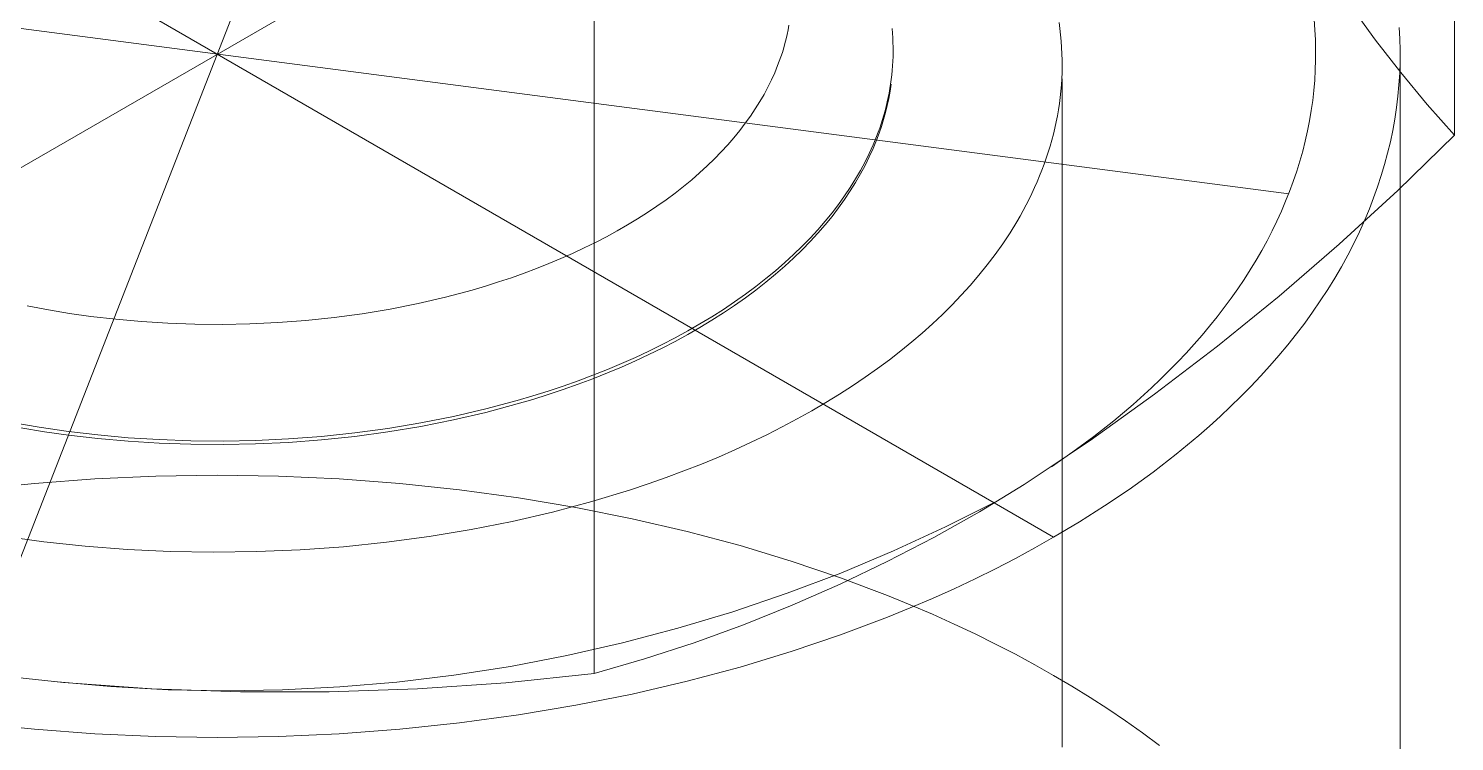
# Model space of a CAD drawing. Header units: millimetres. Extents: x -111 to 4919, y -143 to 3304.
# Drawn here: x 4696.17 to 4704.61, y 1535.15 to 1539.37 of the extents above; entities that cross this region are included whole.
import ezdxf

# ---------------------------------------------------------------- set-up
doc = ezdxf.new("R2010")
doc.units = ezdxf.units.MM
doc.linetypes.add('HIDDEN', pattern=[1.905, 1.27, -0.635])
doc.layers.add('ZANO_R', color=7, linetype='Continuous', lineweight=0)
doc.layers.add('ZANO_R_przerywana', color=7, linetype='HIDDEN', lineweight=0)

msp = doc.modelspace()

# ---------------------------------------------------------------- linework, layer by layer
at = {"layer": 'ZANO_R'}
for p, q in [((4704.6081, 1538.7375), (4704.6081, 1543.0967)), ((4695.8562, 1535.5563), (4698.7169, 1542.8778)), ((4692.72, 1541.8535), (4701.8843, 1536.5625)), ((4692.4386, 1536.4181), (4701.7761, 1541.8091)), ((4690.9459, 1540.0428), (4703.6272, 1538.3913)), ((4699.517, 1535.5535), (4699.517, 1539.9127)), ((4703.9974, 1539.4978), (4704.1405, 1539.3002)), ((4700.6652, 1539.3609), (4700.6701, 1539.3882)), ((4702.2683, 1539.4046), (4702.2734, 1539.3675)), ((4703.777, 1539.4207), (4703.7817, 1539.3613)), ((4700.6465, 1539.2799), (4700.6534, 1539.3067)), ((4700.6534, 1539.3067), (4700.6596, 1539.3338)), ((4700.6596, 1539.3338), (4700.6652, 1539.3609)), ((4701.2825, 1539.3412), (4701.2801, 1539.3691)), ((4701.2844, 1539.3133), (4701.2825, 1539.3412)), ((4701.2857, 1539.2855), (4701.2844, 1539.3133)), ((4702.2734, 1539.3675), (4702.2777, 1539.3304)), ((4702.2777, 1539.3304), (4702.2811, 1539.2933)), ((4703.7817, 1539.3613), (4703.7849, 1539.3018)), ((4703.7849, 1539.3018), (4703.7864, 1539.2422)), ((4704.2812, 1539.3751), (4704.2848, 1539.3073)), ((4704.2848, 1539.3073), (4704.2864, 1539.2394)), ((4700.6223, 1539.2005), (4700.631, 1539.2268)), ((4700.631, 1539.2268), (4700.6391, 1539.2532)), ((4700.6391, 1539.2532), (4700.6465, 1539.2799)), ((4701.2864, 1539.2578), (4701.2857, 1539.2855)), ((4701.2861, 1539.2027), (4701.2865, 1539.2302)), ((4701.2865, 1539.2302), (4701.2864, 1539.2578)), ((4702.2811, 1539.2933), (4702.2837, 1539.2562)), ((4702.2837, 1539.2562), (4702.2854, 1539.2191)), ((4702.2854, 1539.2191), (4702.2864, 1539.1821)), ((4703.7864, 1539.2422), (4703.7863, 1539.1824)), ((4704.1405, 1539.3002), (4704.2901, 1539.1075)), ((4704.2864, 1539.2394), (4704.2861, 1539.1716)), ((4704.2866, 1532.6851), (4704.2866, 1539.2171)), ((4700.5858, 1539.1065), (4700.6032, 1539.1489)), ((4700.6032, 1539.1489), (4700.6131, 1539.1746)), ((4700.6131, 1539.1746), (4700.6223, 1539.2005)), ((4701.2814, 1539.1208), (4701.2835, 1539.148)), ((4701.2835, 1539.148), (4701.2851, 1539.1753)), ((4701.2851, 1539.1753), (4701.2861, 1539.2027)), ((4702.2865, 1539.1451), (4702.2858, 1539.1081)), ((4702.2864, 1539.1821), (4702.2865, 1539.1451)), ((4703.7863, 1539.1824), (4703.7845, 1539.1225)), ((4704.2861, 1539.1716), (4704.2838, 1539.1037)), ((4700.5455, 1539.0213), (4700.5666, 1539.0639)), ((4700.5666, 1539.0639), (4700.5858, 1539.1065)), ((4701.2719, 1539.04), (4701.2756, 1539.0668)), ((4701.2756, 1539.0668), (4701.2788, 1539.0938)), ((4701.2788, 1539.0938), (4701.2814, 1539.1208)), ((4702.2843, 1539.0713), (4702.2819, 1539.0344)), ((4702.2858, 1539.1081), (4702.2843, 1539.0713)), ((4702.2866, 1539.0713), (4702.2866, 1536.8156)), ((4703.781, 1539.0626), (4703.7759, 1539.0026)), ((4703.7845, 1539.1225), (4703.781, 1539.0626)), ((4704.2838, 1539.1037), (4704.2795, 1539.0359)), ((4704.2901, 1539.1075), (4704.4461, 1538.9199)), ((4700.4978, 1538.9358), (4700.5226, 1538.9786)), ((4700.5226, 1538.9786), (4700.5455, 1539.0213)), ((4701.2576, 1538.9604), (4701.2629, 1538.9868)), ((4701.2607, 1538.9552), (4701.2683, 1538.9974)), ((4701.2629, 1538.9868), (4701.2676, 1539.0133)), ((4701.2676, 1539.0133), (4701.2719, 1539.04)), ((4701.2683, 1538.9974), (4701.2747, 1539.0396)), ((4702.2788, 1538.9977), (4702.2749, 1538.9611)), ((4702.2819, 1539.0344), (4702.2788, 1538.9977)), ((4703.7759, 1539.0026), (4703.7691, 1538.9426)), ((4704.2733, 1538.9682), (4704.2651, 1538.9006)), ((4704.2795, 1539.0359), (4704.2733, 1538.9682)), ((4700.4423, 1538.8503), (4700.471, 1538.893)), ((4700.471, 1538.893), (4700.4978, 1538.9358)), ((4701.2316, 1538.8562), (4701.2388, 1538.882)), ((4701.2388, 1538.882), (4701.2455, 1538.908)), ((4701.2416, 1538.8717), (4701.2518, 1538.9133)), ((4701.2455, 1538.908), (4701.2518, 1538.9341)), ((4701.2518, 1538.9341), (4701.2576, 1538.9604)), ((4701.2518, 1538.9133), (4701.2607, 1538.9552)), ((4702.2646, 1538.8881), (4702.2583, 1538.8517)), ((4702.2701, 1538.9245), (4702.2646, 1538.8881)), ((4702.2749, 1538.9611), (4702.2701, 1538.9245)), ((4703.7607, 1538.8826), (4703.7505, 1538.8226)), ((4703.7691, 1538.9426), (4703.7607, 1538.8826)), ((4704.2651, 1538.9006), (4704.2549, 1538.8331)), ((4704.4461, 1538.9199), (4704.6081, 1538.7375)), ((4700.3791, 1538.7651), (4700.4117, 1538.8076)), ((4700.4117, 1538.8076), (4700.4423, 1538.8503)), ((4701.2071, 1538.7797), (4701.2157, 1538.8051)), ((4701.2157, 1538.8051), (4701.2239, 1538.8305)), ((4701.2175, 1538.7894), (4701.2301, 1538.8303)), ((4701.2239, 1538.8305), (4701.2316, 1538.8562)), ((4701.2301, 1538.8303), (4701.2416, 1538.8717)), ((4702.2512, 1538.8155), (4702.2433, 1538.7794)), ((4702.2583, 1538.8517), (4702.2512, 1538.8155)), ((4703.7505, 1538.8226), (4703.7387, 1538.7626)), ((4704.2549, 1538.8331), (4704.2428, 1538.7657)), ((4700.3079, 1538.6806), (4700.3445, 1538.7227)), ((4700.3445, 1538.7227), (4700.3791, 1538.7651)), ((4701.168, 1538.6797), (4701.1885, 1538.7296)), ((4701.1885, 1538.7296), (4701.198, 1538.7546)), ((4701.1885, 1538.7089), (4701.2036, 1538.7489)), ((4701.198, 1538.7546), (4701.2071, 1538.7797)), ((4701.2036, 1538.7489), (4701.2175, 1538.7894)), ((4702.2347, 1538.7435), (4702.2253, 1538.7076)), ((4702.2433, 1538.7794), (4702.2347, 1538.7435)), ((4703.7387, 1538.7626), (4703.7252, 1538.7028)), ((4704.2428, 1538.7657), (4704.2287, 1538.6986)), ((4704.6081, 1538.7375), (4704.2721, 1538.41)), ((4700.2287, 1538.597), (4700.2693, 1538.6386)), ((4700.2693, 1538.6386), (4700.3079, 1538.6806)), ((4701.1206, 1538.5795), (4701.1454, 1538.6297)), ((4701.1454, 1538.6297), (4701.168, 1538.6797)), ((4701.1454, 1538.6089), (4701.168, 1538.659)), ((4701.168, 1538.659), (4701.1885, 1538.7089)), ((4702.2042, 1538.6365), (4702.1926, 1538.6012)), ((4702.2151, 1538.672), (4702.2042, 1538.6365)), ((4702.2253, 1538.7076), (4702.2151, 1538.672)), ((4703.7101, 1538.643), (4703.6932, 1538.5833)), ((4703.7252, 1538.7028), (4703.7101, 1538.643)), ((4704.2127, 1538.6317), (4704.1948, 1538.565)), ((4704.2287, 1538.6986), (4704.2127, 1538.6317)), ((4700.1415, 1538.5148), (4700.1861, 1538.5557)), ((4700.1861, 1538.5557), (4700.2287, 1538.597)), ((4701.0936, 1538.5292), (4701.1206, 1538.5795)), ((4701.0936, 1538.5085), (4701.1206, 1538.5588)), ((4701.1206, 1538.5588), (4701.1454, 1538.6089)), ((4702.1802, 1538.566), (4702.1671, 1538.531)), ((4702.1926, 1538.6012), (4702.1802, 1538.566)), ((4703.6932, 1538.5833), (4703.6747, 1538.5238)), ((4704.1948, 1538.565), (4704.1751, 1538.4986)), ((4700.0464, 1538.4343), (4700.095, 1538.4743)), ((4700.095, 1538.4743), (4700.1415, 1538.5148)), ((4701.033, 1538.4286), (4701.0644, 1538.4789)), ((4701.033, 1538.4079), (4701.0644, 1538.4582)), ((4701.0644, 1538.4789), (4701.0936, 1538.5292)), ((4701.0644, 1538.4582), (4701.0936, 1538.5085)), ((4702.1388, 1538.4616), (4702.1236, 1538.4273)), ((4702.1533, 1538.4962), (4702.1388, 1538.4616)), ((4702.1671, 1538.531), (4702.1533, 1538.4962)), ((4703.6545, 1538.4644), (4703.6327, 1538.4053)), ((4703.6747, 1538.5238), (4703.6545, 1538.4644)), ((4704.1751, 1538.4986), (4704.1534, 1538.4325)), ((4699.9434, 1538.3559), (4699.9959, 1538.3949)), ((4699.9959, 1538.3949), (4700.0464, 1538.4343)), ((4700.9632, 1538.3282), (4700.9992, 1538.3783)), ((4700.9992, 1538.3783), (4701.033, 1538.4286)), ((4700.9992, 1538.3576), (4701.033, 1538.4079)), ((4702.1077, 1538.3931), (4702.0911, 1538.3591)), ((4702.1236, 1538.4273), (4702.1077, 1538.3931)), ((4703.6327, 1538.4053), (4703.6092, 1538.3463)), ((4704.2721, 1538.41), (4703.9264, 1538.0928)), ((4704.1534, 1538.4325), (4704.1299, 1538.3667)), ((4699.8328, 1538.28), (4699.8891, 1538.3176)), ((4699.8891, 1538.3176), (4699.9434, 1538.3559)), ((4700.9248, 1538.2781), (4700.9632, 1538.3282)), ((4700.9248, 1538.2574), (4700.9632, 1538.3074)), ((4700.9632, 1538.3074), (4700.9992, 1538.3576)), ((4702.056, 1538.2918), (4702.0375, 1538.2586)), ((4702.0739, 1538.3254), (4702.056, 1538.2918)), ((4702.0911, 1538.3591), (4702.0739, 1538.3254)), ((4703.6092, 1538.3463), (4703.584, 1538.2876)), ((4704.1045, 1538.3013), (4704.0773, 1538.2362)), ((4704.1299, 1538.3667), (4704.1045, 1538.3013)), ((4699.6532, 1538.1714), (4699.7148, 1538.2068)), ((4699.7148, 1538.2068), (4699.7747, 1538.243)), ((4699.7747, 1538.243), (4699.8328, 1538.28)), ((4700.8411, 1538.1787), (4700.8841, 1538.2283)), ((4700.8411, 1538.1579), (4700.8841, 1538.2075)), ((4700.8841, 1538.2283), (4700.9248, 1538.2781)), ((4700.8841, 1538.2075), (4700.9248, 1538.2574)), ((4702.0183, 1538.2255), (4701.9782, 1538.1601)), ((4702.0375, 1538.2586), (4702.0183, 1538.2255)), ((4703.5573, 1538.2291), (4703.5289, 1538.1709)), ((4703.584, 1538.2876), (4703.5573, 1538.2291)), ((4704.0773, 1538.2362), (4704.0458, 1538.1662)), ((4699.5248, 1538.1032), (4699.5898, 1538.1369)), ((4699.5898, 1538.1369), (4699.6532, 1538.1714)), ((4700.7479, 1538.0804), (4700.7957, 1538.1294)), ((4700.7957, 1538.1294), (4700.8411, 1538.1787)), ((4700.7957, 1538.1086), (4700.8411, 1538.1579)), ((4701.9782, 1538.1601), (4701.9356, 1538.0958)), ((4703.5289, 1538.1709), (4703.4989, 1538.113)), ((4704.0458, 1538.1662), (4704.0122, 1538.0967)), ((4699.3202, 1538.0077), (4699.3899, 1538.0385)), ((4699.3899, 1538.0385), (4699.4581, 1538.0704)), ((4699.4581, 1538.0704), (4699.5248, 1538.1032)), ((4700.6978, 1538.0318), (4700.7479, 1538.0804)), ((4700.6978, 1538.0111), (4700.7479, 1538.0596)), ((4700.7479, 1538.0596), (4700.7957, 1538.1086)), ((4701.9356, 1538.0958), (4701.8907, 1538.0325)), ((4703.4673, 1538.0554), (4703.4341, 1537.9982)), ((4703.4989, 1538.113), (4703.4673, 1538.0554)), ((4703.9264, 1538.0928), (4703.5712, 1537.7863)), ((4704.0122, 1538.0967), (4703.9766, 1538.0278)), ((4699.1765, 1537.9491), (4699.249, 1537.9778)), ((4699.249, 1537.9778), (4699.3202, 1538.0077)), ((4700.5906, 1537.9361), (4700.6454, 1537.9837)), ((4700.5906, 1537.9153), (4700.6454, 1537.9629)), ((4700.6454, 1537.9837), (4700.6978, 1538.0318)), ((4700.6454, 1537.9629), (4700.6978, 1538.0111)), ((4701.8435, 1537.9703), (4701.7942, 1537.9092)), ((4701.8907, 1538.0325), (4701.8435, 1537.9703)), ((4703.4341, 1537.9982), (4703.3994, 1537.9413)), ((4703.939, 1537.9593), (4703.8993, 1537.8915)), ((4703.9766, 1538.0278), (4703.939, 1537.9593)), ((4698.8744, 1537.845), (4698.9516, 1537.8693)), ((4698.9516, 1537.8693), (4699.0277, 1537.8948)), ((4699.0277, 1537.8948), (4699.1028, 1537.9214)), ((4699.1028, 1537.9214), (4699.1765, 1537.9491)), ((4700.474, 1537.8425), (4700.5334, 1537.889)), ((4700.474, 1537.8218), (4700.5334, 1537.8682)), ((4700.5334, 1537.889), (4700.5906, 1537.9361)), ((4700.5334, 1537.8682), (4700.5906, 1537.9153)), ((4701.7942, 1537.9092), (4701.7429, 1537.8493)), ((4703.3632, 1537.8848), (4703.3254, 1537.8287)), ((4703.3994, 1537.9413), (4703.3632, 1537.8848)), ((4703.8993, 1537.8915), (4703.8578, 1537.8243)), ((4698.6372, 1537.7794), (4698.7962, 1537.8219)), ((4698.7962, 1537.8219), (4698.8744, 1537.845)), ((4700.3483, 1537.7517), (4700.4123, 1537.7968)), ((4700.4123, 1537.7968), (4700.474, 1537.8425)), ((4700.4123, 1537.776), (4700.474, 1537.8218)), ((4701.6897, 1537.7905), (4701.6345, 1537.7329)), ((4701.7429, 1537.8493), (4701.6897, 1537.7905)), ((4703.5712, 1537.7863), (4703.2068, 1537.4906)), ((4703.3254, 1537.8287), (4703.2861, 1537.7731)), ((4703.8578, 1537.8243), (4703.8143, 1537.7577)), ((4696.1622, 1537.7283), (4696.288, 1537.7044)), ((4696.288, 1537.7044), (4696.4135, 1537.6837)), ((4698.1453, 1537.6815), (4698.3111, 1537.7091)), ((4698.3111, 1537.7091), (4698.4753, 1537.7417)), ((4698.4753, 1537.7417), (4698.6372, 1537.7794)), ((4700.2138, 1537.6639), (4700.2822, 1537.7074)), ((4700.2822, 1537.7074), (4700.3483, 1537.7517)), ((4700.2822, 1537.6867), (4700.3483, 1537.7309)), ((4700.3483, 1537.7309), (4700.4123, 1537.776)), ((4701.6345, 1537.7329), (4701.5777, 1537.6766)), ((4703.2454, 1537.7179), (4703.2031, 1537.6631)), ((4703.2861, 1537.7731), (4703.2454, 1537.7179)), ((4703.8143, 1537.7577), (4703.7689, 1537.6918)), ((4696.4135, 1537.6837), (4696.5384, 1537.6659)), ((4696.5384, 1537.6659), (4696.687, 1537.6486)), ((4696.687, 1537.6486), (4696.8394, 1537.6349)), ((4696.8394, 1537.6349), (4696.9954, 1537.625)), ((4696.9954, 1537.625), (4697.1544, 1537.6193)), ((4697.1544, 1537.6193), (4697.3161, 1537.6179)), ((4697.3161, 1537.6179), (4697.4799, 1537.621)), ((4697.4799, 1537.621), (4697.6453, 1537.6288)), ((4697.6453, 1537.6288), (4697.8118, 1537.6414)), ((4697.8118, 1537.6414), (4697.9786, 1537.6589)), ((4697.9786, 1537.6589), (4698.1453, 1537.6815)), ((4700.0708, 1537.5797), (4700.1434, 1537.6214)), ((4700.1434, 1537.6214), (4700.2138, 1537.6639)), ((4700.1434, 1537.6006), (4700.2138, 1537.6432)), ((4700.2138, 1537.6432), (4700.2822, 1537.6867)), ((4701.5191, 1537.6215), (4701.459, 1537.5676)), ((4701.5777, 1537.6766), (4701.5191, 1537.6215)), ((4703.2031, 1537.6631), (4703.1595, 1537.6089)), ((4703.7217, 1537.6266), (4703.6728, 1537.5621)), ((4703.7689, 1537.6918), (4703.7217, 1537.6266)), ((4699.9197, 1537.4994), (4699.9963, 1537.539)), ((4699.9963, 1537.539), (4700.0708, 1537.5797)), ((4699.9963, 1537.5183), (4700.0708, 1537.559)), ((4700.0708, 1537.559), (4700.1434, 1537.6006)), ((4701.459, 1537.5676), (4701.3968, 1537.5145)), ((4703.1144, 1537.5551), (4703.068, 1537.5019)), ((4703.1595, 1537.6089), (4703.1144, 1537.5551)), ((4703.6728, 1537.5621), (4703.622, 1537.4984)), ((4699.7611, 1537.4233), (4699.8413, 1537.4608)), ((4699.8413, 1537.4608), (4699.9197, 1537.4994)), ((4699.8413, 1537.4401), (4699.9197, 1537.4786)), ((4699.9197, 1537.4786), (4699.9963, 1537.5183)), ((4701.332, 1537.4618), (4701.2646, 1537.4095)), ((4701.3968, 1537.5145), (4701.332, 1537.4618)), ((4703.2068, 1537.4906), (4702.8337, 1537.2061)), ((4703.0202, 1537.4492), (4702.971, 1537.3971)), ((4703.068, 1537.5019), (4703.0202, 1537.4492)), ((4703.622, 1537.4984), (4703.5696, 1537.4354)), ((4699.5954, 1537.3519), (4699.6791, 1537.387)), ((4699.5954, 1537.3312), (4699.6791, 1537.3663)), ((4699.6791, 1537.387), (4699.7611, 1537.4233)), ((4699.6791, 1537.3663), (4699.7611, 1537.4026)), ((4699.7611, 1537.4026), (4699.8413, 1537.4401)), ((4701.2646, 1537.4095), (4701.1945, 1537.3576)), ((4702.971, 1537.3971), (4702.9206, 1537.3455)), ((4703.5156, 1537.3732), (4703.4599, 1537.3118)), ((4703.5696, 1537.4354), (4703.5156, 1537.3732)), ((4699.335, 1537.2542), (4699.4233, 1537.2855)), ((4699.4233, 1537.2855), (4699.5101, 1537.3181)), ((4699.4233, 1537.2647), (4699.5101, 1537.2973)), ((4699.5101, 1537.3181), (4699.5954, 1537.3519)), ((4699.5101, 1537.2973), (4699.5954, 1537.3312)), ((4701.1218, 1537.3062), (4701.0465, 1537.2554)), ((4701.1945, 1537.3576), (4701.1218, 1537.3062)), ((4702.8688, 1537.2945), (4702.8158, 1537.2442)), ((4702.9206, 1537.3455), (4702.8688, 1537.2945)), ((4703.4599, 1537.3118), (4703.4026, 1537.2512)), ((4699.0626, 1537.1685), (4699.1546, 1537.1957)), ((4699.1546, 1537.1957), (4699.2454, 1537.2243)), ((4699.1546, 1537.175), (4699.2454, 1537.2035)), ((4699.2454, 1537.2243), (4699.335, 1537.2542)), ((4699.2454, 1537.2035), (4699.335, 1537.2335)), ((4699.335, 1537.2335), (4699.4233, 1537.2647)), ((4700.9686, 1537.2053), (4700.888, 1537.1558)), ((4701.0465, 1537.2554), (4700.9686, 1537.2053)), ((4702.8337, 1537.2061), (4702.4522, 1536.9329)), ((4702.8158, 1537.2442), (4702.7063, 1537.1453)), ((4703.3438, 1537.1914), (4703.2836, 1537.1325)), ((4703.4026, 1537.2512), (4703.3438, 1537.1914)), ((4698.685, 1537.0741), (4698.8755, 1537.1184)), ((4698.8755, 1537.1184), (4699.0626, 1537.1685)), ((4698.8755, 1537.0977), (4699.0626, 1537.1478)), ((4699.0626, 1537.1478), (4699.1546, 1537.175)), ((4700.8048, 1537.1071), (4700.719, 1537.0592)), ((4700.888, 1537.1558), (4700.8048, 1537.1071)), ((4702.7063, 1537.1453), (4702.592, 1537.049)), ((4703.2836, 1537.1325), (4703.2219, 1537.0745)), ((4696.0593, 1537.0398), (4696.2333, 1537.0099)), ((4698.2968, 1537.0033), (4698.4919, 1537.0357)), ((4698.4919, 1537.0357), (4698.685, 1537.0741)), ((4698.4919, 1537.015), (4698.685, 1537.0534)), ((4698.685, 1537.0534), (4698.8755, 1537.0977)), ((4700.719, 1537.0592), (4700.6307, 1537.0122)), ((4702.592, 1537.049), (4702.4734, 1536.9553)), ((4703.2219, 1537.0745), (4703.1589, 1537.0174)), ((4696.1246, 1537.0072), (4696.2658, 1536.9841)), ((4696.2333, 1537.0099), (4696.4064, 1536.985)), ((4696.2658, 1536.9841), (4696.4064, 1536.9643)), ((4696.4064, 1536.985), (4696.5812, 1536.9646)), ((4696.4064, 1536.9643), (4696.5812, 1536.9438)), ((4696.5812, 1536.9646), (4696.7605, 1536.9484)), ((4696.5812, 1536.9438), (4696.7605, 1536.9277)), ((4696.7605, 1536.9484), (4696.944, 1536.9369)), ((4697.514, 1536.9321), (4697.7086, 1536.9413)), ((4697.7086, 1536.9413), (4697.9044, 1536.9561)), ((4697.9044, 1536.9561), (4698.1008, 1536.9767)), ((4697.9044, 1536.9354), (4698.1008, 1536.956)), ((4698.1008, 1536.9767), (4698.2968, 1537.0033)), ((4698.1008, 1536.956), (4698.2968, 1536.9825)), ((4698.2968, 1536.9825), (4698.4919, 1537.015)), ((4700.5398, 1536.9662), (4700.4465, 1536.9211)), ((4700.6307, 1537.0122), (4700.5398, 1536.9662)), ((4702.4734, 1536.9553), (4702.3507, 1536.8644)), ((4703.0945, 1536.9611), (4702.962, 1536.8513)), ((4703.1589, 1537.0174), (4703.0945, 1536.9611)), ((4696.7605, 1536.9277), (4696.944, 1536.9161)), ((4696.944, 1536.9369), (4697.1311, 1536.9301)), ((4696.944, 1536.9161), (4697.1311, 1536.9094)), ((4697.1311, 1536.9301), (4697.3213, 1536.9285)), ((4697.1311, 1536.9094), (4697.3213, 1536.9077)), ((4697.3213, 1536.9285), (4697.514, 1536.9321)), ((4697.3213, 1536.9077), (4697.514, 1536.9114)), ((4697.514, 1536.9114), (4697.7086, 1536.9205)), ((4697.7086, 1536.9205), (4697.9044, 1536.9354)), ((4700.3506, 1536.8771), (4700.2524, 1536.8342)), ((4700.4465, 1536.9211), (4700.3506, 1536.8771)), ((4702.4522, 1536.9329), (4702.0626, 1536.6715)), ((4702.3507, 1536.8644), (4702.2241, 1536.7764)), ((4700.1519, 1536.7926), (4700.049, 1536.7521)), ((4700.2524, 1536.8342), (4700.1519, 1536.7926)), ((4702.2866, 1536.8156), (4702.2866, 1536.3886)), ((4702.962, 1536.8513), (4702.8247, 1536.7453)), ((4696.5636, 1536.7049), (4696.2058, 1536.6781)), ((4696.9244, 1536.7211), (4696.5636, 1536.7049)), ((4697.2866, 1536.7265), (4696.9244, 1536.7211)), ((4697.6487, 1536.7211), (4697.2866, 1536.7265)), ((4698.0095, 1536.7049), (4697.6487, 1536.7211)), ((4698.3673, 1536.6781), (4698.0095, 1536.7049)), ((4699.9439, 1536.713), (4699.8367, 1536.6752)), ((4700.049, 1536.7521), (4699.9439, 1536.713)), ((4702.8247, 1536.7453), (4702.6831, 1536.643)), ((4696.2058, 1536.6781), (4695.8522, 1536.6408)), ((4698.7209, 1536.6408), (4698.3673, 1536.6781)), ((4699.0689, 1536.5933), (4698.7209, 1536.6408)), ((4699.7274, 1536.6389), (4699.5029, 1536.5706)), ((4699.8367, 1536.6752), (4699.7274, 1536.6389)), ((4702.0626, 1536.6715), (4701.7974, 1536.5109)), ((4702.6831, 1536.643), (4702.5376, 1536.5446)), ((4699.4099, 1536.5361), (4699.0689, 1536.5933)), ((4699.5029, 1536.5706), (4699.2712, 1536.5087)), ((4699.7429, 1536.4695), (4699.4099, 1536.5361)), ((4701.8998, 1536.5733), (4701.5969, 1536.421)), ((4701.8843, 1536.5625), (4702.2363, 1536.3593)), ((4702.5376, 1536.5446), (4702.3885, 1536.45)), ((4699.033, 1536.4534), (4698.7893, 1536.405)), ((4699.2712, 1536.5087), (4699.033, 1536.4534)), ((4700.0668, 1536.3941), (4699.7429, 1536.4695)), ((4701.7974, 1536.5109), (4701.5272, 1536.359)), ((4702.3885, 1536.45), (4702.2363, 1536.3593)), ((4696.2607, 1536.3329), (4696.0204, 1536.3656)), ((4698.5408, 1536.3638), (4698.2887, 1536.3301)), ((4698.7893, 1536.405), (4698.5408, 1536.3638)), ((4700.3805, 1536.3103), (4700.0668, 1536.3941)), ((4701.5272, 1536.359), (4701.2521, 1536.216)), ((4701.5969, 1536.421), (4701.2889, 1536.2793)), ((4702.2363, 1536.3593), (4702.1252, 1536.2966)), ((4696.506, 1536.3069), (4696.2607, 1536.3329)), ((4696.7556, 1536.2879), (4696.506, 1536.3069)), ((4697.0084, 1536.276), (4696.7556, 1536.2879)), ((4697.2637, 1536.2716), (4697.0084, 1536.276)), ((4697.5204, 1536.2747), (4697.2637, 1536.2716)), ((4697.7774, 1536.2855), (4697.5204, 1536.2747)), ((4698.0339, 1536.304), (4697.7774, 1536.2855)), ((4698.2887, 1536.3301), (4698.0339, 1536.304)), ((4700.6833, 1536.2188), (4700.3805, 1536.3103)), ((4701.2889, 1536.2793), (4700.9761, 1536.1483)), ((4702.1252, 1536.2966), (4702.0107, 1536.2348)), ((4700.9743, 1536.1202), (4700.6833, 1536.2188)), ((4701.2521, 1536.216), (4700.9725, 1536.0821)), ((4702.0107, 1536.2348), (4701.8928, 1536.1739)), ((4700.9761, 1536.1483), (4700.6591, 1536.0283)), ((4701.253, 1536.0151), (4700.9743, 1536.1202)), ((4701.7715, 1536.1141), (4701.6469, 1536.0554)), ((4701.8928, 1536.1739), (4701.7715, 1536.1141)), ((4700.6591, 1536.0283), (4700.3381, 1535.9192)), ((4700.9725, 1536.0821), (4700.6886, 1535.9574)), ((4701.3876, 1535.9603), (4701.253, 1536.0151)), ((4701.6469, 1536.0554), (4701.5189, 1535.998)), ((4700.6886, 1535.9574), (4700.4008, 1535.8421)), ((4701.3876, 1535.9418), (4701.253, 1535.887)), ((4701.5189, 1535.998), (4701.3876, 1535.9418)), ((4701.5189, 1535.9042), (4701.3876, 1535.9603)), ((4700.3381, 1535.9192), (4700.0134, 1535.8214)), ((4700.4008, 1535.8421), (4700.1094, 1535.7363)), ((4701.253, 1535.887), (4700.9743, 1535.7819)), ((4701.6469, 1535.8467), (4701.5189, 1535.9042)), ((4701.7715, 1535.788), (4701.6469, 1535.8467)), ((4700.0134, 1535.8214), (4699.6856, 1535.7348)), ((4700.9743, 1535.7819), (4700.6833, 1535.6833)), ((4701.8928, 1535.7282), (4701.7715, 1535.788)), ((4699.6856, 1535.7348), (4699.355, 1535.6596)), ((4700.1094, 1535.7363), (4699.8147, 1535.6401)), ((4700.6833, 1535.6833), (4700.3805, 1535.5918)), ((4702.0107, 1535.6674), (4701.8928, 1535.7282)), ((4699.022, 1535.596), (4698.687, 1535.5438)), ((4699.355, 1535.6596), (4699.022, 1535.596)), ((4699.8147, 1535.6401), (4699.517, 1535.5535)), ((4700.3805, 1535.5918), (4700.0668, 1535.508)), ((4702.1252, 1535.6055), (4702.0107, 1535.6674)), ((4702.2363, 1535.5428), (4702.1252, 1535.6055)), ((4696.3776, 1535.5011), (4695.8562, 1535.5563)), ((4696.6575, 1535.4763), (4696.3198, 1535.506)), ((4698.687, 1535.5438), (4698.3504, 1535.5033)), ((4699.517, 1535.5535), (4698.9956, 1535.4992)), ((4700.0668, 1535.508), (4699.7429, 1535.4326)), ((4702.3449, 1535.4787), (4702.2363, 1535.5428)), ((4696.9005, 1535.4642), (4696.3776, 1535.5011)), ((4696.9961, 1535.4582), (4696.6575, 1535.4763)), ((4697.4244, 1535.4455), (4696.9005, 1535.4642)), ((4697.335, 1535.4519), (4696.9961, 1535.4582)), ((4697.674, 1535.4573), (4697.335, 1535.4519)), ((4697.9487, 1535.4451), (4697.4244, 1535.4455)), ((4698.0126, 1535.4745), (4697.674, 1535.4573)), ((4698.4726, 1535.463), (4697.9487, 1535.4451)), ((4698.3504, 1535.5033), (4698.0126, 1535.4745)), ((4698.9956, 1535.4992), (4698.4726, 1535.463)), ((4699.7429, 1535.4326), (4699.4099, 1535.366)), ((4702.452, 1535.4126), (4702.3449, 1535.4787)), ((4699.4099, 1535.366), (4699.0689, 1535.3088)), ((4702.5574, 1535.3445), (4702.452, 1535.4126)), ((4702.661, 1535.2745), (4702.5574, 1535.3445)), ((4696.2058, 1535.2241), (4695.8522, 1535.2614)), ((4698.7209, 1535.2614), (4698.3673, 1535.2241)), ((4699.0689, 1535.3088), (4698.7209, 1535.2614)), ((4702.7627, 1535.2025), (4702.661, 1535.2745)), ((4696.5636, 1535.1972), (4696.2058, 1535.2241)), ((4696.9244, 1535.181), (4696.5636, 1535.1972)), ((4697.2866, 1535.1756), (4696.9244, 1535.181)), ((4697.6487, 1535.181), (4697.2866, 1535.1756)), ((4698.0095, 1535.1972), (4697.6487, 1535.181)), ((4698.3673, 1535.2241), (4698.0095, 1535.1972)), ((4702.8622, 1535.1286), (4702.7627, 1535.2025))]:
    msp.add_line(p, q, dxfattribs=at)
at = {"layer": 'ZANO_R_przerywana'}
msp.add_line((4702.2866, 1536.3886), (4702.2866, 1441.1787), dxfattribs=at)

doc.saveas('drawing.dxf')
